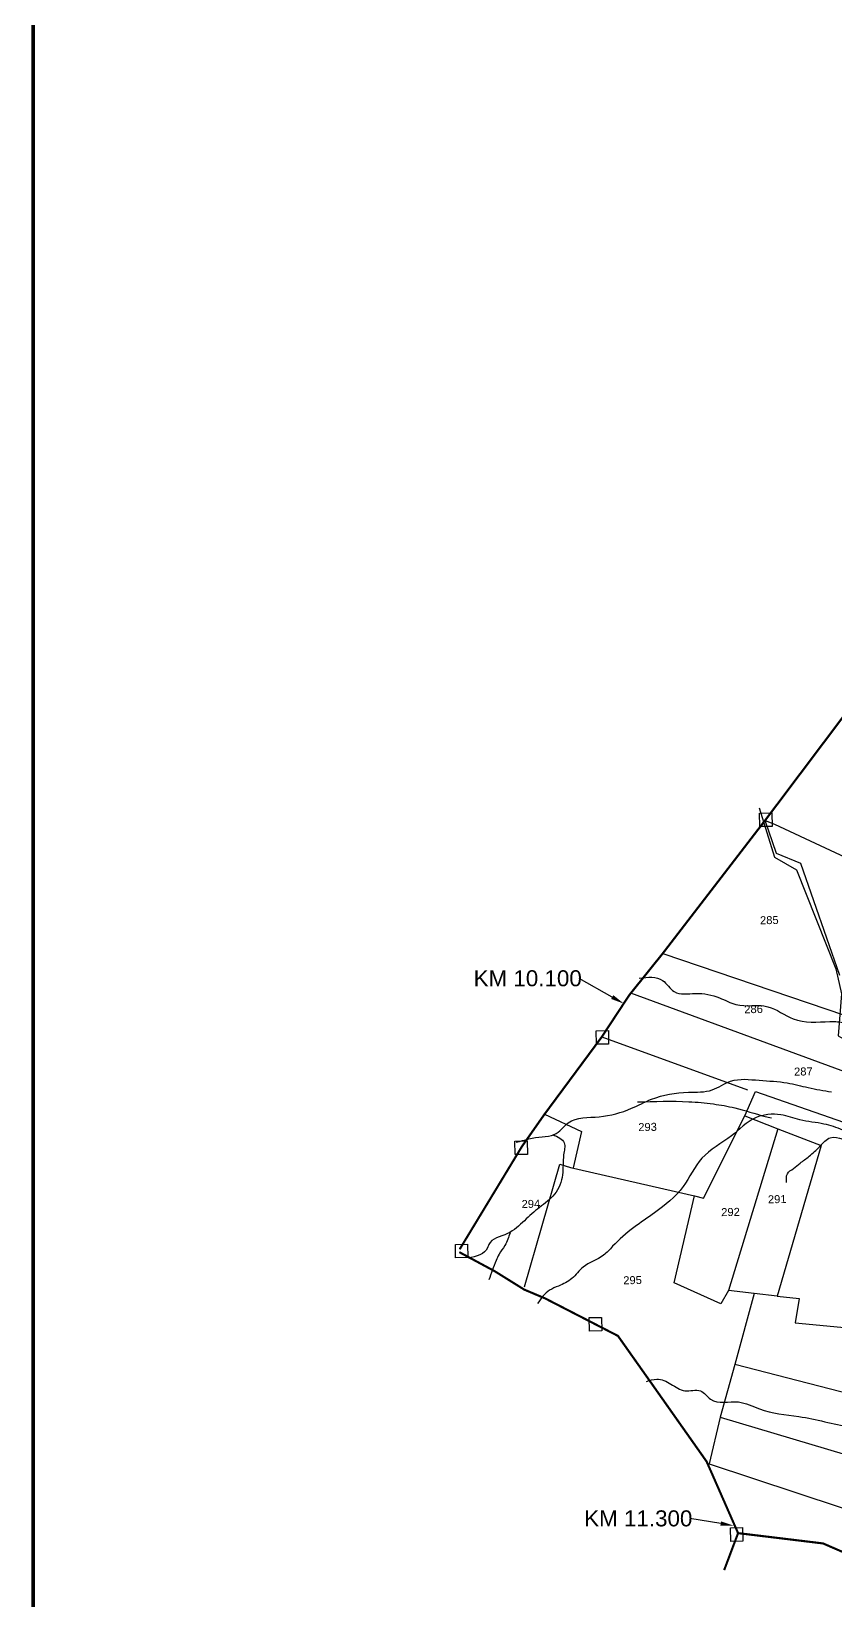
# Model space of a CAD drawing. Header units: inches. Extents: x 188839 to 233717, y 1616569 to 1632157.
# Drawn here: x 188839 to 190346, y 1619205 to 1622146 of the extents above; entities that cross this region are included whole.
import ezdxf
from ezdxf import colors
from ezdxf.entities.mleader import LeaderData, LeaderLine
from ezdxf.enums import TextEntityAlignment as Align
from ezdxf.math import Vec2, Vec3

# ---------------------------------------------------------------- set-up
doc = ezdxf.new("R2010")
doc.units = ezdxf.units.IN
doc.header["$LTSCALE"] = 15
doc.header["$MEASUREMENT"] = 0
for name, color, linetype in [('PAPER SIZE', 5, 'Continuous'), ('PLOT', 7, 'Continuous'), ('PLOT NOS', 7, 'Continuous'), ('ROAD', 1, 'Continuous'), ('STREAM', 4, 'Continuous'), ('VILLAGE BOUNADRY STONES', 1, 'Continuous'), ('VILLAGE BOUNDRY', 5, 'Continuous'), ('VILLAGE STONES', 240, 'Continuous')]:
    doc.layers.add(name, color=color, linetype=linetype)
doc.styles.get("Standard").update_dxf_attribs({"font": 'arial.ttf'})

msp = doc.modelspace()

# ---------------------------------------------------------------- linework, layer by layer
at = {"layer": 'PAPER SIZE', "color": 5, "const_width": 6.4}
msp.add_lwpolyline([(188842.2, 1624372.8), (198634.3, 1624372.8), (198634.3, 1616573.4), (188842.2, 1616573.4)], close=True, dxfattribs=at)
at = {"layer": 'PLOT'}
for points in [[(190353.4, 1620376.6), (190280.5, 1620586.7), (190234.8, 1620605), (190213.7, 1620667.3), (190231.3, 1620660.1), (190592.1, 1620491.7)], [(190021.8, 1620417.8), (190362.6, 1620302.2)], [(190386.5, 1620187), (189961.9, 1620343.1)], [(189907.7, 1620261.5), (190180.7, 1620162.5)], [(189763, 1619793), (189829.2, 1620022.6), (189849.1, 1620016.9), (190081.5, 1619963.3), (190098.4, 1619959.4), (190175.5, 1620113.4), (190195.7, 1620159.1), (190415.9, 1620082)], [(189800.2, 1620116.3), (189869.5, 1620084.2), (189853.7, 1620015.8)], [(190175.5, 1620113.4), (190237.6, 1620089.4), (190318.7, 1620057.9), (190236.3, 1619775.5), (190193, 1619780.4), (190156.6, 1619647.3), (190129.6, 1619548.7), (190109, 1619461), (190437.2, 1619352.6), (190601.4, 1619306)], [(190237.6, 1620089.4), (190145.3, 1619785.9)], [(190193, 1619780.4), (190145.3, 1619785.9), (190130.6, 1619761.4), (190043, 1619800.2), (190081.5, 1619963.3)], [(190236.3, 1619775.5), (190277.2, 1619770.8), (190270.1, 1619725.2), (190513.6, 1619702.2)], [(190570.9, 1619540.5), (190156.6, 1619647.3)], [(190129.6, 1619548.7), (190603, 1619407.6)]]:
    msp.add_lwpolyline(points, dxfattribs=at)
at = {"layer": 'ROAD'}
msp.add_lwpolyline([(190202.2, 1620690.7), (190231.5, 1620598.3), (190272.7, 1620574.5), (190346.1, 1620388.8), (190356.9, 1620342.1), (190350.4, 1620263.7), (190372.4, 1620250.9), (190375.1, 1620210.4), (190409.2, 1620093.5), (190424.2, 1620005.2), (190434.5, 1619960.9), (190446.3, 1619939.3), (190472.9, 1619792.1), (190505.9, 1619732), (190537.7, 1619678.7)], dxfattribs=at)
at = {"layer": 'STREAM'}
for points in [[(189977.9, 1620371.6), (190021.5, 1620367.3), (190043.3, 1620346.3), (190083.2, 1620342.7), (190128.4, 1620334.7), (190158.9, 1620322), (190218.7, 1620318), (190266.4, 1620295.3), (190335.1, 1620290), (190363.2, 1620287.6), (190393.1, 1620265.3), (190409.9, 1620236.9), (190425.2, 1620207.7), (190443.3, 1620185.2), (190459.3, 1620159.7), (190473, 1620137.9)], [(190928.3, 1620175.7), (190899.5, 1620188.8), (190848.2, 1620193.2), (190813.3, 1620179.4), (190801.1, 1620163.1), (190756.9, 1620169.4), (190719.2, 1620210.9), (190705.1, 1620233.9), (190673.6, 1620229.7), (190617.6, 1620219.1), (190590.4, 1620204.9), (190544.7, 1620201), (190501.2, 1620167.5), (190457.9, 1620129.7), (190431.9, 1620087), (190410.7, 1620075.9), (190359.3, 1620086.8), (190323.9, 1620098), (190279, 1620105.9), (190243.1, 1620115.3), (190195.5, 1620109.7), (190150.9, 1620076.1), (190095.1, 1620033.9), (190059.8, 1619980.9), (190006.6, 1619931.7), (189967.8, 1619904.2), (189928, 1619868.9), (189910.9, 1619852.1), (189872.6, 1619829.9), (189851.6, 1619808.7), (189826.8, 1619794.5), (189809.7, 1619786.5), (189787, 1619761.6)], [(189747.4, 1620063.8), (189795.8, 1620074.3), (189818.6, 1620078.4), (189844.7, 1620100.3), (189902.7, 1620111.7), (189963.5, 1620127.6), (190000.8, 1620144.5), (190069.8, 1620157.6), (190114.7, 1620162.2), (190149, 1620178.3), (190202.8, 1620180.1), (190255.2, 1620175.2), (190294.4, 1620166.4), (190338.1, 1620158.4)], [(189974.4, 1620139.6), (190070.9, 1620140), (190116.7, 1620135.7), (190156.6, 1620128.4), (190213.7, 1620112.5), (190225.5, 1620109.8)], [(189815.6, 1620078.4), (189837.3, 1620062.6), (189836.2, 1620040.5), (189834, 1620002.9), (189819.2, 1619966.5), (189791, 1619941.7), (189762.7, 1619916.9), (189730.8, 1619892.7), (189695.8, 1619872.1), (189693.7, 1619866.2), (189657.2, 1619846.4)], [(190253.7, 1619988.8), (190255.3, 1620004.7), (190266.7, 1620014.7), (190279.2, 1620024.7), (190296.2, 1620037.7), (190315.9, 1620056.2), (190335.7, 1620072.5), (190384.9, 1620065.5), (190402, 1620071.4), (190417.8, 1620076.9)], [(189735.9, 1619894.3), (189726, 1619870.5), (189715.3, 1619854.1), (189709.6, 1619842.2), (189696.3, 1619805.9)], [(189991.5, 1619615.8), (190010.6, 1619619.9), (190037.2, 1619610.8), (190063.3, 1619598.1), (190092.7, 1619597.9), (190111.5, 1619582.1), (190163.8, 1619577.2), (190203.1, 1619564), (190277.1, 1619549.9), (190373.2, 1619530.4), (190444.1, 1619520), (190498.1, 1619507.1), (190535, 1619504.8), (190585.9, 1619500.7), (190640.9, 1619477.4), (190705.3, 1619459.5), (190757.2, 1619442.1), (190772.8, 1619432.9), (190825.2, 1619426.5)]]:
    msp.add_spline(points, degree=3, dxfattribs=at)
at = {"layer": 'VILLAGE BOUNADRY STONES'}
for points in [[(190203.4, 1620680.8), (190226.3, 1620681.2), (190226.8, 1620656), (190203.9, 1620655.5)], [(189897.1, 1620273), (189919.9, 1620273.4), (189920.4, 1620248.1), (189897.6, 1620247.7)], [(189744.8, 1620066.1), (189767.7, 1620066.5), (189768.2, 1620041.3), (189745.3, 1620040.8)], [(189633.3, 1619872.6), (189656.2, 1619873), (189656.7, 1619847.7), (189633.8, 1619847.3)], [(189884.2, 1619735.2), (189907.1, 1619735.7), (189907.6, 1619710.4), (189884.7, 1619710)], [(190148.6, 1619341.2), (190171.5, 1619341.6), (190172, 1619316.4), (190149.1, 1619315.9)]]:
    msp.add_lwpolyline(points, close=True, dxfattribs=at)
at = {"layer": 'VILLAGE BOUNDRY', "color": 5, "const_width": 4}
for points in [[(190371.8, 1620877.4), (190215.6, 1620669.8), (190021.8, 1620417.8), (189959.1, 1620339.7), (189907.7, 1620261.5), (189800.2, 1620116.3), (189758.4, 1620056.6), (189641.3, 1619863.3)], [(189640.6, 1619858), (189706.9, 1619822.3), (189762.3, 1619787.8), (189801.6, 1619771.2), (189896, 1619722.6), (189937.9, 1619701), (190002.4, 1619609.7), (190104, 1619465.5), (190112.7, 1619445.9), (190163, 1619331.3), (190136.9, 1619262), (190163, 1619331.3), (190322.2, 1619312), (190391, 1619282.1), (190625.7, 1619223.9), (190687.2, 1619212.4), (190766.6, 1619181.2)]]:
    msp.add_lwpolyline(points, dxfattribs=at)

# ---------------------------------------------------------------- texts
at = {"layer": 'PLOT NOS'}
for s, p in [('285', (190221.5, 1620480.3)), ('286', (190192, 1620313.5)), ('287', (190285.3, 1620196.6)), ('293', (189993.4, 1620092.6)), ('294', (189774.8, 1619948.4)), ('291', (190236.3, 1619957.3)), ('292', (190148.8, 1619933.2)), ('295', (189965.3, 1619805.5))]:
    msp.add_text(s, height=15, rotation=1.1012, dxfattribs=at).set_placement(p, align=Align.MIDDLE_CENTER)

# ---------------------------------------------------------------- leaders
at = {"layer": 'VILLAGE STONES', "color": 1}
ml = msp.add_multileader_mtext('Standard', dxfattribs=at)
ml.set_content('KM 10.100', color=1)
ml.set_leader_properties()
ml.build(insert=Vec2(0, 0))
ml.multileader.update_dxf_attribs({"dogleg_length": 0.36, "arrow_head_size": 25})
ctx = ml.context
ctx.base_point, ctx.char_height, ctx.arrow_head_size, ctx.landing_gap_size, ctx.plane_origin = Vec3(189667.4, 1620371.1), 30, 25, 0.09, Vec3(190028.8, 1620174.4)
notes = []
notes.append((ctx, [(1, (1, 1, 0), (189865.2, 1620371.1), (-1, 0), 1.396927018504357e-11, [(0, [(189948.9, 1620323.8)], 0, [])])]))
ctx.mtext.insert, ctx.mtext.flow_direction = Vec3(189667.5, 1620386.3), 5
ml = msp.add_multileader_mtext('Standard', dxfattribs=at)
ml.set_content('KM 11.300', color=1)
ml.set_leader_properties()
ml.build(insert=Vec2(0, 0))
ml.multileader.update_dxf_attribs({"dogleg_length": 0.36, "arrow_head_size": 25})
ctx = ml.context
ctx.base_point, ctx.char_height, ctx.arrow_head_size, ctx.landing_gap_size, ctx.plane_origin = Vec3(189874.6, 1619358.7), 30, 25, 0.09, Vec3(190235.9, 1619197.8)
notes.append((ctx, [(1, (1, 1, 0), (190072.4, 1619358.7), (-1, 0), 1.396927018504357e-11, [(0, [(190155.1, 1619345.2)], 0, [])])]))
ctx.mtext.insert, ctx.mtext.flow_direction = Vec3(189874.7, 1619374), 5
for ctx, leaders in notes:
    for number, flags, end, landing, length, lines in leaders:
        leader = LeaderData()
        leader.index, (leader.has_last_leader_line, leader.has_dogleg_vector, leader.attachment_direction) = number, flags
        leader.last_leader_point, leader.dogleg_vector, leader.dogleg_length = Vec3(end), Vec3(landing), length
        for number, points, colour, breaks in lines:
            line = LeaderLine()
            line.index, line.vertices, line.color, line.breaks = number, Vec3.list(points), colors.encode_raw_color(colour), breaks
            leader.lines.append(line)
        ctx.leaders.append(leader)

doc.saveas('drawing.dxf')
